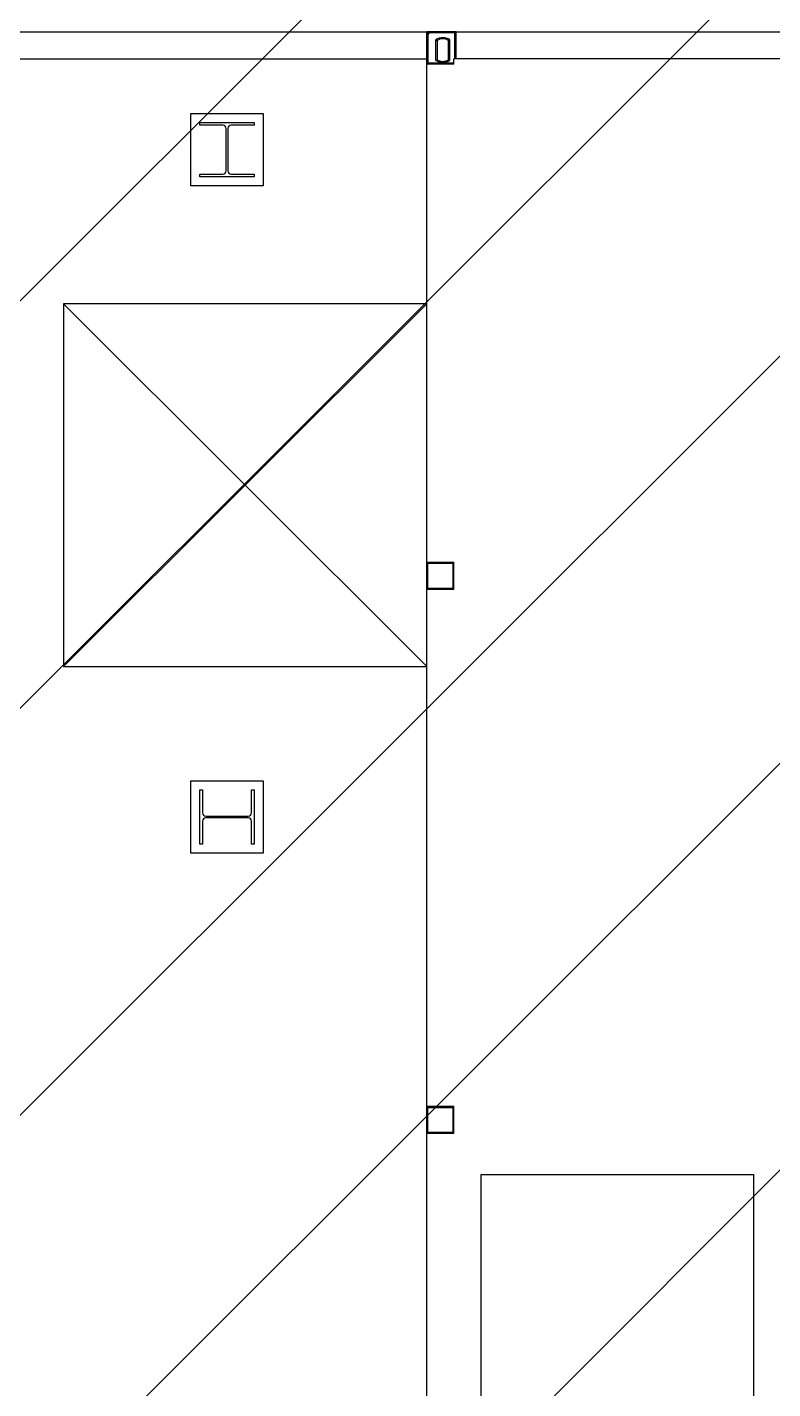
# Model space of a CAD drawing. Header units: millimetres. Extents: x -300 to 383236, y -195106 to -144646.
# Drawn here: x 375239.1 to 375485.5, y -149366.9 to -148916.5 of the extents above; entities that cross this region are included whole.
import ezdxf

# ---------------------------------------------------------------- set-up
doc = ezdxf.new("R2010")
doc.units = ezdxf.units.MM
doc.header["$LTSCALE"] = 60
doc.linetypes.add('CENTER', pattern=[2, 1.25, -0.25, 0.25, -0.25])
doc.linetypes.add('PHANTOM2', pattern=[31.75, 15.875, -3.175, 3.175, -3.175, 3.175, -3.175])
doc.layers.add('C_CEN', color=1, linetype='CENTER')
doc.layers.add('C_TEXT_01', color=2, linetype='Continuous')

# ---------------------------------------------------------------- blocks, each defined once
blk = doc.blocks.new('KEY PLAN_NEW')
h = blk.add_hatch()
h.set_pattern_fill('ANSI31', color=253, scale=2)
h.set_pattern_definition([(45, (-1396.921, -1800.0236), (-4.490128, 4.490128), [])])
edge = h.paths.add_edge_path()
edge.add_line((-2006.86, -1075.94), (-2006.86, -1091.94))
edge.add_line((-2006.86, -1091.94), (-2067.86, -1091.94))
edge.add_line((-2067.86, -1091.94), (-2067.86, -1375.94))
edge.add_line((-2067.86, -1375.94), (-2006.86, -1375.94))
edge.add_line((-2006.86, -1375.94), (-2006.86, -1391.94))
edge.add_line((-2006.86, -1391.94), (-2007.86, -1391.94))
edge.add_line((-2007.86, -1391.94), (-2007.86, -1488.94))
edge.add_line((-2007.86, -1488.94), (-2008.31, -1488.94))
edge.add_arc((-2028.72, -1493.5), 20.91, 12.5777, 76.5787)
edge.add_line((-2023.86, -1473.16), (-2023.86, -1391.94))
edge.add_line((-2023.86, -1391.94), (-2247.86, -1391.94))
edge.add_line((-2247.86, -1391.94), (-2247.86, -1488.94))
edge.add_line((-2247.86, -1488.94), (-2263.86, -1488.94))
edge.add_line((-2263.86, -1488.94), (-2263.86, -1452.18))
edge.add_line((-2263.86, -1452.18), (-2549.86, -1452.18))
edge.add_line((-2549.86, -1452.18), (-2549.86, -1488.94))
edge.add_line((-2549.86, -1488.94), (-2565.86, -1488.94))
edge.add_line((-2565.86, -1488.94), (-2565.86, -1427.94))
edge.add_line((-2565.86, -1427.94), (-2720.86, -1427.94))
edge.add_line((-2720.86, -1427.94), (-2720.86, -1411.94))
edge.add_line((-2720.86, -1411.94), (-2623.86, -1411.94))
edge.add_line((-2623.86, -1411.94), (-2623.86, -1075.94))
edge.add_line((-2623.86, -1075.94), (-2563.86, -1075.94))
edge.add_line((-2563.86, -1075.94), (-2563.86, -1071.94))
edge.add_line((-2563.86, -1071.94), (-2547.86, -1071.94))
edge.add_line((-2547.86, -1071.94), (-2547.86, -1091.94))
edge.add_line((-2547.86, -1091.94), (-2607.86, -1091.94))
edge.add_line((-2607.86, -1091.94), (-2607.86, -1411.94))
edge.add_line((-2607.86, -1411.94), (-2549.86, -1411.94))
edge.add_line((-2549.86, -1411.94), (-2549.86, -1436.18))
edge.add_line((-2549.86, -1436.18), (-2263.86, -1436.18))
edge.add_line((-2263.86, -1436.18), (-2263.86, -1375.94))
edge.add_line((-2263.86, -1375.94), (-2083.86, -1375.94))
edge.add_line((-2083.86, -1375.94), (-2083.86, -1075.94))
edge.add_line((-2083.86, -1075.94), (-2006.86, -1075.94))
at = {"color": 253}
for p, q in [((-2543.86, -1071.94, 46), (-2123.86, -1071.94, 46)), ((-2120.62, -1071.94, 46), (-2123.86, -1071.94, 46)), ((-2123.86, -1071.94, 46), (-2123.86, -1075.5, 46)), ((-2123.86, -1075.5, 46), (-2123.86, -1071.94, 46)), ((-2120.62, -1071.94, 46), (-2067.1, -1071.94, 46)), ((-2543.86, -1074.94, 46), (-2123.86, -1074.94, 46)), ((-2120.62, -1074.94, 46), (-2120.86, -1074.94, 46)), ((-2120.86, -1075.5, 46), (-2120.86, -1074.94, 46)), ((-2067.1, -1074.94, 46), (-2120.62, -1074.94, 46)), ((-2123.86, -1368.38, 46), (-2123.86, -1075.5, 46)), ((-2123.86, -1130.44, 46), (-2120.86, -1130.44, 46)), ((-2120.86, -1133.44, 46), (-2120.86, -1130.44, 46)), ((-2123.74, -1133.32, 46), (-2123.74, -1130.56, 46)), ((-2123.74, -1130.56, 46), (-2120.98, -1130.56, 46)), ((-2120.98, -1130.56, 46), (-2120.98, -1133.32, 46)), ((-2120.98, -1130.56, 46), (-2120.98, -1133.32, 46)), ((-2120.86, -1133.44, 46), (-2123.86, -1133.44, 46)), ((-2120.98, -1133.32, 46), (-2123.74, -1133.32, 46)), ((-2123.86, -1190.44, 46), (-2120.86, -1190.44, 46)), ((-2123.74, -1193.32, 46), (-2123.74, -1190.56, 46)), ((-2123.74, -1190.56, 46), (-2120.98, -1190.56, 46)), ((-2120.98, -1190.56, 46), (-2120.98, -1193.32, 46)), ((-2120.98, -1190.56, 46), (-2120.98, -1193.32, 46)), ((-2120.86, -1193.44, 46), (-2120.86, -1190.44, 46)), ((-2120.86, -1193.44, 46), (-2123.86, -1193.44, 46)), ((-2120.98, -1193.32, 46), (-2123.74, -1193.32, 46))]:
    blk.add_line(p, q, dxfattribs=at)
at = {"color": 253, "linetype": 'Continuous'}
for p, q in [((-2123.45, -1072.06, 46), (-2123.45, -1071.94, 46)), ((-2120.74, -1071.94, 46), (-2120.74, -1072.06, 46)), ((-2120.62, -1074.94, 46), (-2120.62, -1071.94, 46)), ((-2123.74, -1072.35, 46), (-2123.86, -1072.35, 46)), ((-2123.74, -1072.06, 46), (-2123.74, -1072.06, 46)), ((-2123.74, -1072.06, 46), (-2123.74, -1072.06, 46)), ((-2123.74, -1072.35, 46), (-2123.74, -1075.38, 46)), ((-2120.74, -1072.06, 46), (-2123.45, -1072.06, 46)), ((-2122.84, -1075.1, 46), (-2122.84, -1072.84, 46)), ((-2122.72, -1072.91, 46), (-2122.72, -1075.04, 46)), ((-2121.45, -1075.04, 46), (-2121.45, -1072.91, 46)), ((-2121.33, -1072.84, 46), (-2121.33, -1075.1, 46)), ((-2120.62, -1072.06, 46), (-2120.74, -1072.06, 46)), ((-2120.74, -1074.94, 46), (-2120.74, -1072.06, 46)), ((-2123.74, -1075.38, 46), (-2123.86, -1075.38, 46)), ((-2120.86, -1075.5, 46), (-2123.86, -1075.5, 46)), ((-2123.74, -1075.5, 46), (-2123.74, -1075.38, 46)), ((-2123.74, -1075.38, 46), (-2120.86, -1075.38, 46))]:
    blk.add_line(p, q, dxfattribs=at)
at = {"color": 253, "elevation": 46}
for points in [[(-2163.86, -1101.94), (-2163.88, -1141.94), (-2123.86, -1141.94), (-2123.86, -1101.94)], [(-2117.86, -1197.94), (-2087.86, -1197.94), (-2087.86, -1317.94), (-2117.86, -1317.94)]]:
    blk.add_lwpolyline(points, close=True, dxfattribs=at)
at = {"color": 253, "linetype": 'Continuous'}
for centre, radius, start, end in [((-2123.45, -1072.35, 46), 0.41, 90, 180), ((-2120.74, -1072.06, 46), 0.12, 0, 90), ((-2123.45, -1072.35, 46), 0.29, 90, 180), ((-2122.08, -1073.97, 46), 1.36, 56.2792, 123.7208), ((-2122.08, -1073.97, 46), 1.24, 59.1964, 120.8036), ((-2123.74, -1075.38, 46), 0.12, 180, 270), ((-2122.08, -1073.97, 46), 1.36, 236.2792, 303.7208), ((-2122.08, -1073.97, 46), 1.24, 239.1964, 300.8036)]:
    blk.add_arc(centre, radius, start, end, dxfattribs=at)
for points, knots in [([(-2122.84, -1072.84, 46), (-2122.84, -1072.84, 46), (-2122.84, -1072.84, 46), (-2122.83, -1072.84, 46), (-2122.83, -1072.84, 46), (-2122.83, -1072.84, 46), (-2122.83, -1072.85, 46), (-2122.83, -1072.85, 46), (-2122.82, -1072.85, 46), (-2122.82, -1072.85, 46), (-2122.81, -1072.86, 46), (-2122.81, -1072.86, 46), (-2122.8, -1072.86, 46), (-2122.8, -1072.86, 46), (-2122.8, -1072.86, 46), (-2122.8, -1072.86, 46), (-2122.79, -1072.87, 46), (-2122.79, -1072.87, 46), (-2122.79, -1072.87, 46), (-2122.79, -1072.87, 46), (-2122.78, -1072.87, 46), (-2122.78, -1072.88, 46), (-2122.77, -1072.88, 46), (-2122.77, -1072.88, 46), (-2122.76, -1072.88, 46), (-2122.76, -1072.88, 46), (-2122.76, -1072.88, 46), (-2122.76, -1072.88, 46), (-2122.76, -1072.89, 46), (-2122.76, -1072.89, 46), (-2122.75, -1072.89, 46), (-2122.75, -1072.89, 46), (-2122.74, -1072.89, 46), (-2122.74, -1072.89, 46), (-2122.74, -1072.9, 46), (-2122.74, -1072.9, 46), (-2122.74, -1072.9, 46), (-2122.74, -1072.9, 46), (-2122.73, -1072.9, 46), (-2122.73, -1072.9, 46), (-2122.73, -1072.9, 46), (-2122.73, -1072.9, 46), (-2122.73, -1072.9, 46), (-2122.72, -1072.9, 46), (-2122.72, -1072.91, 46), (-2122.72, -1072.91, 46), (-2122.72, -1072.91, 46), (-2122.72, -1072.91, 46), (-2122.72, -1072.91, 46), (-2122.72, -1072.91, 46), (-2122.72, -1072.91, 46), (-2122.72, -1072.91, 46), (-2122.72, -1072.91, 46), (-2122.72, -1072.91, 46)], [0, 0, 0, 0, 0.00782, 0.00782, 0.015639, 0.031279, 0.031279, 0.062557, 0.062557, 0.125114, 0.125114, 0.187671, 0.187671, 0.21895, 0.21895, 0.234589, 0.234589, 0.250228, 0.250228, 0.312785, 0.312785, 0.375342, 0.375342, 0.437899, 0.437899, 0.453538, 0.453538, 0.469178, 0.469178, 0.500456, 0.500456, 0.563013, 0.563013, 0.62557, 0.62557, 0.641209, 0.641209, 0.656849, 0.656849, 0.688127, 0.688127, 0.750684, 0.750684, 0.813241, 0.813241, 0.828881, 0.828881, 0.84452, 0.84452, 0.875798, 0.875798, 0.938355, 1, 1, 1, 1]), ([(-2121.45, -1072.91, 46), (-2121.45, -1072.91, 46), (-2121.45, -1072.91, 46), (-2121.45, -1072.91, 46), (-2121.44, -1072.91, 46), (-2121.44, -1072.91, 46), (-2121.44, -1072.91, 46), (-2121.44, -1072.91, 46), (-2121.44, -1072.91, 46), (-2121.44, -1072.91, 46), (-2121.44, -1072.9, 46), (-2121.44, -1072.9, 46), (-2121.43, -1072.9, 46), (-2121.43, -1072.9, 46), (-2121.43, -1072.9, 46), (-2121.43, -1072.9, 46), (-2121.43, -1072.9, 46), (-2121.43, -1072.9, 46), (-2121.43, -1072.9, 46), (-2121.43, -1072.9, 46), (-2121.42, -1072.89, 46), (-2121.42, -1072.89, 46), (-2121.41, -1072.89, 46), (-2121.41, -1072.89, 46), (-2121.41, -1072.89, 46), (-2121.41, -1072.89, 46), (-2121.4, -1072.88, 46), (-2121.4, -1072.88, 46), (-2121.4, -1072.88, 46), (-2121.4, -1072.88, 46), (-2121.4, -1072.88, 46), (-2121.39, -1072.88, 46), (-2121.39, -1072.88, 46), (-2121.38, -1072.87, 46), (-2121.38, -1072.87, 46), (-2121.37, -1072.87, 46), (-2121.37, -1072.87, 46), (-2121.37, -1072.87, 46), (-2121.37, -1072.86, 46), (-2121.37, -1072.86, 46), (-2121.36, -1072.86, 46), (-2121.36, -1072.86, 46), (-2121.36, -1072.86, 46), (-2121.35, -1072.86, 46), (-2121.35, -1072.85, 46), (-2121.34, -1072.85, 46), (-2121.34, -1072.85, 46), (-2121.33, -1072.85, 46), (-2121.33, -1072.84, 46), (-2121.33, -1072.84, 46), (-2121.33, -1072.84, 46), (-2121.33, -1072.84, 46), (-2121.33, -1072.84, 46), (-2121.33, -1072.84, 46)], [0, 0, 0, 0, 0.06206, 0.12459, 0.12459, 0.155854, 0.155854, 0.171487, 0.171487, 0.187119, 0.187119, 0.249648, 0.249648, 0.312178, 0.312178, 0.343442, 0.343442, 0.359075, 0.359075, 0.374707, 0.374707, 0.437236, 0.437236, 0.499766, 0.499766, 0.53103, 0.53103, 0.546663, 0.546663, 0.562295, 0.562295, 0.624824, 0.624824, 0.687353, 0.687353, 0.749883, 0.749883, 0.765515, 0.765515, 0.781147, 0.781147, 0.812412, 0.812412, 0.874941, 0.874941, 0.937471, 0.937471, 0.968735, 0.968735, 0.984368, 0.992184, 0.992184, 1, 1, 1, 1]), ([(-2122.84, -1075.1, 46), (-2122.84, -1075.1, 46), (-2122.84, -1075.1, 46), (-2122.83, -1075.1, 46), (-2122.83, -1075.1, 46), (-2122.83, -1075.1, 46), (-2122.83, -1075.1, 46), (-2122.83, -1075.1, 46), (-2122.82, -1075.1, 46), (-2122.82, -1075.09, 46), (-2122.81, -1075.09, 46), (-2122.81, -1075.09, 46), (-2122.8, -1075.09, 46), (-2122.8, -1075.09, 46), (-2122.8, -1075.08, 46), (-2122.8, -1075.08, 46), (-2122.79, -1075.08, 46), (-2122.79, -1075.08, 46), (-2122.79, -1075.08, 46), (-2122.79, -1075.08, 46), (-2122.78, -1075.07, 46), (-2122.78, -1075.07, 46), (-2122.77, -1075.07, 46), (-2122.77, -1075.07, 46), (-2122.76, -1075.06, 46), (-2122.76, -1075.06, 46), (-2122.76, -1075.06, 46), (-2122.76, -1075.06, 46), (-2122.76, -1075.06, 46), (-2122.76, -1075.06, 46), (-2122.75, -1075.06, 46), (-2122.75, -1075.06, 46), (-2122.74, -1075.05, 46), (-2122.74, -1075.05, 46), (-2122.74, -1075.05, 46), (-2122.74, -1075.05, 46), (-2122.74, -1075.05, 46), (-2122.74, -1075.05, 46), (-2122.73, -1075.05, 46), (-2122.73, -1075.05, 46), (-2122.73, -1075.05, 46), (-2122.73, -1075.05, 46), (-2122.73, -1075.04, 46), (-2122.72, -1075.04, 46), (-2122.72, -1075.04, 46), (-2122.72, -1075.04, 46), (-2122.72, -1075.04, 46), (-2122.72, -1075.04, 46), (-2122.72, -1075.04, 46), (-2122.72, -1075.04, 46), (-2122.72, -1075.04, 46), (-2122.72, -1075.04, 46), (-2122.72, -1075.04, 46), (-2122.72, -1075.04, 46)], [0, 0, 0, 0, 0.00782, 0.00782, 0.015639, 0.031279, 0.031279, 0.062557, 0.062557, 0.125114, 0.125114, 0.187671, 0.187671, 0.21895, 0.21895, 0.234589, 0.234589, 0.250228, 0.250228, 0.312785, 0.312785, 0.375342, 0.375342, 0.437899, 0.437899, 0.453538, 0.453538, 0.469178, 0.469178, 0.500456, 0.500456, 0.563013, 0.563013, 0.62557, 0.62557, 0.641209, 0.641209, 0.656849, 0.656849, 0.688127, 0.688127, 0.750684, 0.750684, 0.813241, 0.813241, 0.828881, 0.828881, 0.84452, 0.84452, 0.875798, 0.875798, 0.938355, 1, 1, 1, 1]), ([(-2121.45, -1075.04, 46), (-2121.45, -1075.04, 46), (-2121.45, -1075.04, 46), (-2121.45, -1075.04, 46), (-2121.44, -1075.04, 46), (-2121.44, -1075.04, 46), (-2121.44, -1075.04, 46), (-2121.44, -1075.04, 46), (-2121.44, -1075.04, 46), (-2121.44, -1075.04, 46), (-2121.44, -1075.04, 46), (-2121.44, -1075.04, 46), (-2121.43, -1075.05, 46), (-2121.43, -1075.05, 46), (-2121.43, -1075.05, 46), (-2121.43, -1075.05, 46), (-2121.43, -1075.05, 46), (-2121.43, -1075.05, 46), (-2121.43, -1075.05, 46), (-2121.43, -1075.05, 46), (-2121.42, -1075.05, 46), (-2121.42, -1075.05, 46), (-2121.41, -1075.06, 46), (-2121.41, -1075.06, 46), (-2121.41, -1075.06, 46), (-2121.41, -1075.06, 46), (-2121.4, -1075.06, 46), (-2121.4, -1075.06, 46), (-2121.4, -1075.06, 46), (-2121.4, -1075.06, 46), (-2121.4, -1075.07, 46), (-2121.39, -1075.07, 46), (-2121.39, -1075.07, 46), (-2121.38, -1075.07, 46), (-2121.38, -1075.08, 46), (-2121.37, -1075.08, 46), (-2121.37, -1075.08, 46), (-2121.37, -1075.08, 46), (-2121.37, -1075.08, 46), (-2121.37, -1075.08, 46), (-2121.36, -1075.09, 46), (-2121.36, -1075.09, 46), (-2121.36, -1075.09, 46), (-2121.35, -1075.09, 46), (-2121.35, -1075.09, 46), (-2121.34, -1075.1, 46), (-2121.34, -1075.1, 46), (-2121.33, -1075.1, 46), (-2121.33, -1075.1, 46), (-2121.33, -1075.1, 46), (-2121.33, -1075.1, 46), (-2121.33, -1075.1, 46), (-2121.33, -1075.1, 46), (-2121.33, -1075.1, 46)], [0, 0, 0, 0, 0.06206, 0.12459, 0.12459, 0.155854, 0.155854, 0.171487, 0.171487, 0.187119, 0.187119, 0.249648, 0.249648, 0.312178, 0.312178, 0.343442, 0.343442, 0.359075, 0.359075, 0.374707, 0.374707, 0.437236, 0.437236, 0.499766, 0.499766, 0.53103, 0.53103, 0.546663, 0.546663, 0.562295, 0.562295, 0.624824, 0.624824, 0.687353, 0.687353, 0.749883, 0.749883, 0.765515, 0.765515, 0.781147, 0.781147, 0.812412, 0.812412, 0.874941, 0.874941, 0.937471, 0.937471, 0.968735, 0.968735, 0.984368, 0.992184, 0.992184, 1, 1, 1, 1])]:
    blk.add_open_spline(points, degree=3, knots=knots, dxfattribs=at)
at = {"layer": 'C_CEN', "color": 253, "linetype": 'PHANTOM2', "ltscale": 0.1}
for p, q in [((-2123.86, -1101.94, 46), (-2163.88, -1141.94, 46)), ((-2123.86, -1141.94, 46), (-2163.86, -1101.94, 46))]:
    blk.add_line(p, q, dxfattribs=at)
at = {"layer": 'C_TEXT_01', "color": 253, "elevation": 46}
for points in [[(-2149.86, -1088.94), (-2149.86, -1080.94), (-2141.86, -1080.94), (-2141.86, -1088.94)], [(-2149.86, -1154.54), (-2141.86, -1154.54), (-2141.86, -1162.54), (-2149.86, -1162.54)]]:
    blk.add_lwpolyline(points, close=True, dxfattribs=at)
for points in [[(-2145.86, -1087.94), (-2148.86, -1087.94), (-2148.86, -1087.64), (-2146.32, -1087.64, 0.414214), (-2145.96, -1087.28), (-2145.96, -1082.6, 0.414214), (-2146.32, -1082.24), (-2148.86, -1082.24), (-2148.86, -1081.94), (-2142.86, -1081.94), (-2142.86, -1082.24), (-2145.4, -1082.24, 0.414214), (-2145.76, -1082.6), (-2145.76, -1087.28, 0.414214), (-2145.4, -1087.64), (-2142.86, -1087.64), (-2142.86, -1087.94), (-2145.86, -1087.94)], [(-2148.86, -1158.54), (-2148.86, -1155.54), (-2148.56, -1155.54), (-2148.56, -1158.08, 0.414214), (-2148.2, -1158.44), (-2143.52, -1158.44, 0.414214), (-2143.16, -1158.08), (-2143.16, -1155.54), (-2142.86, -1155.54), (-2142.86, -1161.54), (-2143.16, -1161.54), (-2143.16, -1159, 0.414214), (-2143.52, -1158.64), (-2148.2, -1158.64, 0.414214), (-2148.56, -1159), (-2148.56, -1161.54), (-2148.86, -1161.54), (-2148.86, -1158.54)]]:
    blk.add_lwpolyline(points, format="xyb", dxfattribs=at)

msp = doc.modelspace()

# ---------------------------------------------------------------- hatches: boundary and pattern name
h = msp.add_hatch()
h.set_pattern_fill('ANSI31', color=3, scale=30)
h.set_pattern_definition([(45, (370071.35, -304771.26), (-67.35192, 67.35192), [])])
h.paths.add_polyline_path([(376837.6, -151163.33), (373336.09, -151163.33), (373336.09, -148265.62), (376837.6, -148265.62)])

# ---------------------------------------------------------------- block references
at = {"xscale": 3, "yscale": 3, "zscale": 3}
msp.add_blockref('KEY PLAN_NEW', (381742.71, -145702.13), dxfattribs=at)

doc.saveas('drawing.dxf')
